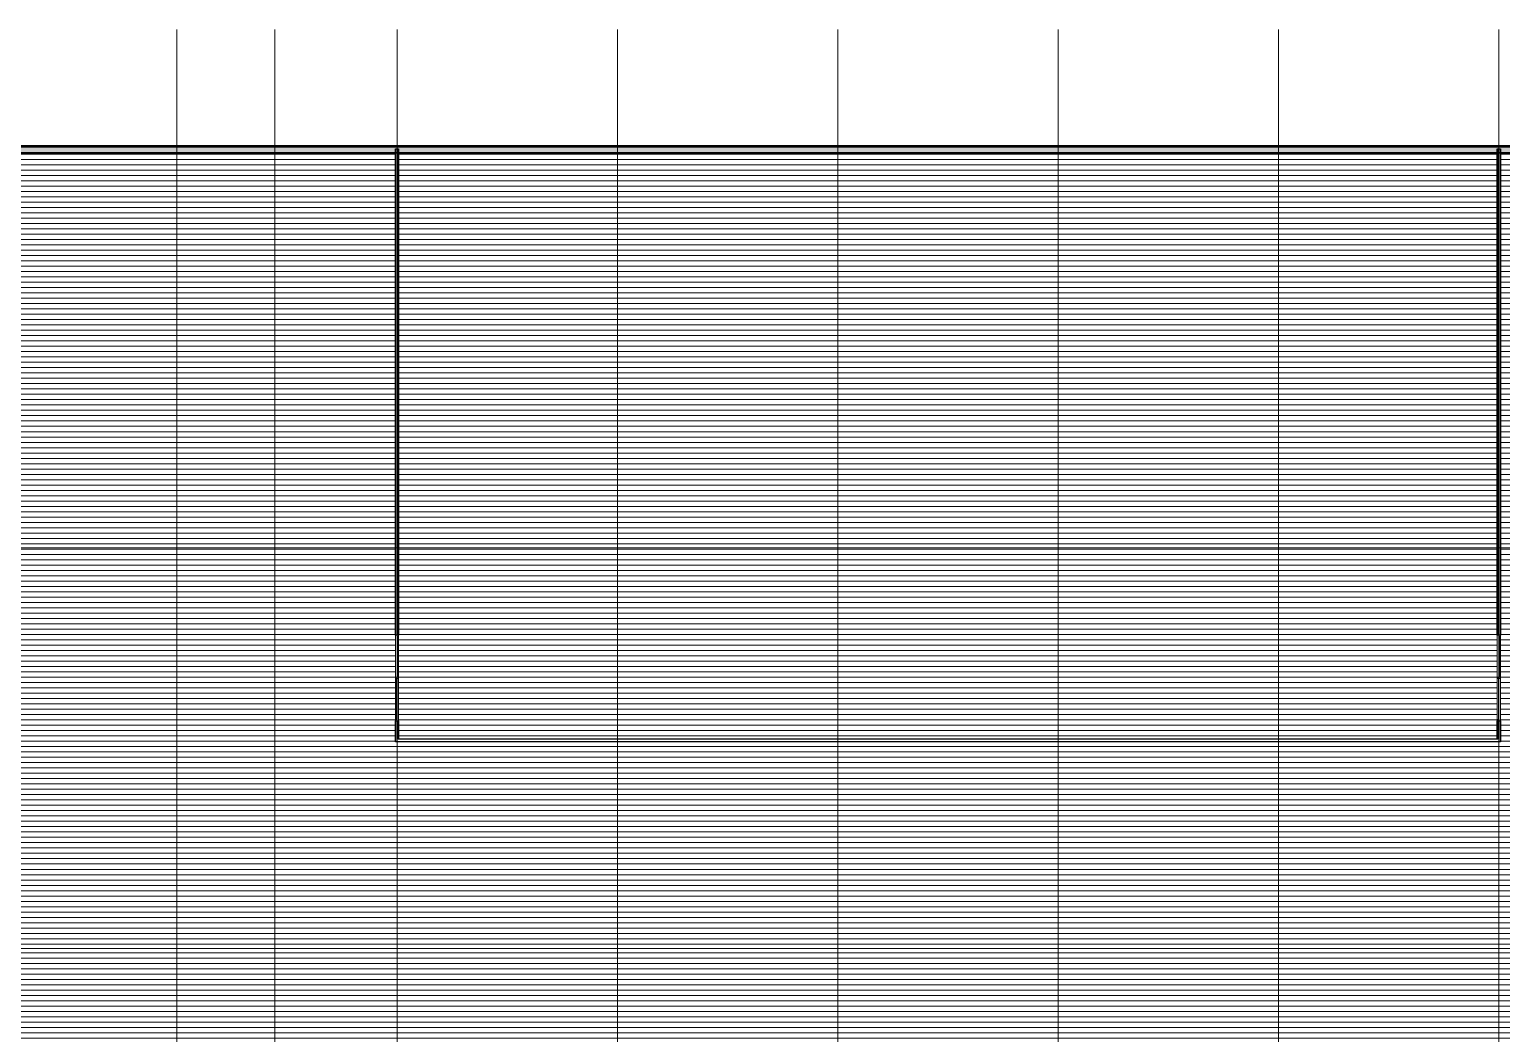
# Model space of a CAD drawing. Header units: inches. Extents: x -2518 to 4876, y -1127 to 1880.
# Drawn here: x -170 to 2034, y 376 to 1880 of the extents above; entities that cross this region are included whole.
import ezdxf

# ---------------------------------------------------------------- set-up
doc = ezdxf.new("R2010")
doc.units = ezdxf.units.IN
doc.header["$MEASUREMENT"] = 0
doc.linetypes.add('Grid Line 1_2_', pattern=[0.875, 0.5, -0.125, 0.125, -0.125])
for name, color, linetype, lineweight in [('A-DOOR', 31, 'Continuous', 9), ('A-DOOR-FRAM', 31, 'Continuous', 13), ('A-DOOR-GLAZ', 31, 'Continuous', 15), ('A-ROOF', 132, 'Continuous', 9), ('A-ROOF-PATT', 132, 'Continuous', 9), ('A-WALL', 113, 'Continuous', 9), ('A-WALL-PATT', 111, 'Continuous', 25), ('I-WALL', 2, 'Continuous', 9), ('L-SITE-WALL', 31, 'Continuous', 9), ('S-GRID', 1, 'Continuous', 9)]:
    doc.layers.add(name, color=color, linetype=linetype, lineweight=lineweight)
pattern_1 = [(0, (0, 0), (81.92, 20.48), [3.379, -58.061, 3.379, -58.061, -327.68]), (0, (0, 0), (81.92, 20.48), [-122.88, 3.379, -119.501, 3.379, -58.061, -143.36]), (0, (0, 0), (81.92, 20.48), [-307.2, 3.379, -37.581, 3.379, -99.021]), (120, (30.72, 10.24), (-58.6962, 60.7048), [3.379, -58.061, 3.379, -58.061, -327.68]), (120, (30.72, 10.24), (-58.6962, 60.7048), [-122.88, 3.379, -119.501, 3.379, -58.061, -143.36]), (120, (30.72, 10.24), (-58.6962, 60.7048), [-307.2, 3.379, -37.581, 3.379, -99.021]), (240, (40.96, 51.2), (-23.2238, -81.1848), [3.379, -58.061, 3.379, -58.061, -327.68]), (240, (40.96, 51.2), (-23.2238, -81.1848), [-122.88, 3.379, -119.501, 3.379, -58.061, -143.36]), (240, (40.96, 51.2), (-23.2238, -81.1848), [-307.2, 3.379, -37.581, 3.379, -99.021])]

# ---------------------------------------------------------------- blocks, each defined once
blk = doc.blocks.new('Open Source Metal Building_Exterior_rvt-1-REFLECTED CEILING PLAN - WAREHOUSE')
at = {"layer": 'A-ROOF-PATT'}
h = blk.add_hatch(dxfattribs=at)
h.set_pattern_fill('FP_19', style=0, pattern_type=2)
h.set_pattern_definition([(0, (-24239.079, 22243.217), (0, -7.993), [])])
h.paths.add_polyline_path([(-2262.9, 503.5), (4343.6, 503.5), (4343.6, 1694.8), (2032.7, 1694.8), (2032.7, 813), (377.9, 813), (377.9, 1694.8), (-337.3, 1694.8), (-337.3, 1560.2), (-612.1, 1560.2), (-612.1, 1694.8), (-2262.9, 1694.8), (-2262.9, 803.7)], flags=0)
h.paths.add_polyline_path([(685.9, 817.8), (2027.9, 817.8), (2027.9, 1694.8), (382.7, 1694.8), (382.7, 817.8)], flags=0)
h = blk.add_hatch(dxfattribs=at)
h.set_pattern_fill('FP_18', style=0, pattern_type=2)
h.set_pattern_definition([(180, (-24239.079, 22238.233), (1e-15, 7.993), [])])
h.paths.add_polyline_path([(4343.6, -687.7), (4343.6, 503.5), (-2262.9, 503.5), (-2262.9, -325.3), (-1895.7, -325.3), (-1895.7, -687.7), (380.2, -687.7), (380.2, -679.3), (380, -678.9), (379.7, -678.7), (378.3, -678.7), (378.3, -678.5), (382.3, -678.5), (382.3, -678.7), (381, -678.7), (380.6, -678.9), (380.4, -679.3), (380.4, -687.7), (710.2, -687.7), (710.2, -679.3), (710, -678.9), (709.7, -678.7), (708.3, -678.7), (708.3, -678.5), (712.3, -678.5), (712.3, -678.7), (711, -678.7), (710.6, -678.9), (710.4, -679.3), (710.4, -687.7), (760.6, -687.7), (760.6, -200.8), (1118.4, -200.8), (1118.4, -448.8), (1039.4, -448.8), (1039.4, -571.6), (1118.4, -571.6), (1118.4, -687.7), (1370.2, -687.7), (1370.2, -679.3), (1370, -678.9), (1369.7, -678.7), (1368.3, -678.7), (1368.3, -678.5), (1372.3, -678.5), (1372.3, -678.7), (1371, -678.7), (1370.6, -678.9), (1370.4, -679.3), (1370.4, -687.7), (1700.2, -687.7), (1700.2, -679.3), (1700, -678.9), (1699.7, -678.7), (1698.3, -678.7), (1698.3, -678.5), (1702.3, -678.5), (1702.3, -678.7), (1701, -678.7), (1700.6, -678.9), (1700.4, -679.3), (1700.4, -687.7), (2030.2, -687.7), (2030.2, -679.3), (2030, -678.9), (2029.7, -678.7), (2028.3, -678.7), (2028.3, -678.5), (2032.3, -678.5), (2032.3, -678.7), (2031, -678.7), (2030.6, -678.9), (2030.4, -679.3), (2030.4, -687.7), (2852.2, -687.7)], flags=0)
h.paths.add_polyline_path([(765.4, -687.7), (1040.2, -687.7), (1040.2, -679.3), (1040, -678.9), (1039.7, -678.7), (1038.3, -678.7), (1038.3, -678.5), (1042.3, -678.5), (1042.3, -678.7), (1041, -678.7), (1040.6, -678.9), (1040.4, -679.3), (1040.4, -687.7), (1113.6, -687.7), (1113.6, -675.6), (765.4, -675.6)], flags=0)
h.paths.add_polyline_path([(-2102.4, -687.7), (-2102.4, -330.1), (-2262.9, -330.1), (-2262.9, -687.7)], flags=0)
h.paths.add_polyline_path([(764.7, -675.6), (765.4, -675.6), (765.4, -675), (764.7, -675)], flags=0)
h.paths.add_polyline_path([(887, -639.1), (887, -636.7), (882.3, -636.7), (882.3, -639.1), (886.4, -639.1)], flags=0)
h.paths.add_polyline_path([(765.4, -576.3), (826.9, -576.3), (826.9, -571.6), (765.4, -571.6)], flags=0)
h.paths.add_polyline_path([(821.3, -448.8), (826.9, -448.8), (826.9, -444.1), (765.4, -444.1), (765.4, -448.8)], flags=0)
h.paths.add_polyline_path([(1035.4, -383.7), (1035.4, -381.3), (1030.6, -381.3), (1030.6, -383.7), (1034.7, -383.7)], flags=0)
h.paths.add_polyline_path([(862.3, -383.7), (867, -383.7), (867, -349.6), (862.3, -349.6), (862.3, -355.2)], flags=0)
at = {"layer": 'A-WALL-PATT', "lineweight": 9}
h = blk.add_hatch(dxfattribs=at)
h.set_pattern_fill('FP_15', style=0, pattern_type=2)
h.set_pattern_definition([(0, (0, 0), (0, 30.216), []), (90, (0, 0), (-30.216, 2e-15), [])])
h.paths.add_polyline_path([(-2263.7, 1703.5), (4352.3, 1703.5), (4352.3, 1704.5), (-2271.7, 1704.5), (-2271.7, 1703.5)], flags=0)
h = blk.add_hatch(dxfattribs=at)
h.set_pattern_fill('FP_14', color=8, style=0, pattern_type=2)
h.set_pattern_definition([(161.57, (1.28, 1.28), (-10.2404037, -0.0005683), [0, -72.858, 8.09, 0]), (18.43, (-1.28, 1.28), (-10.2404037, 0.0005683), [0, -72.858, 8.09, 0]), (108.43, (1.28, 1.28), (5.118465, -25.601926), [24.282, -56.666]), (71.57, (-1.28, 1.28), (5.118465, 25.601926), [24.282, -56.666])])
h.paths.add_polyline_path([(-2262.9, 1695.5), (4344.3, 1695.5), (4344.3, 1703.5), (-2263.7, 1703.5), (-2263.7, 1695.5)], flags=0)
at = {"layer": 'A-ROOF', "color": 7}
blk.add_line((-2262.9, 503.5), (4343.6, 503.5), dxfattribs=at)
at = {"layer": 'A-WALL', "color": 7}
for p, q in [((-2262.9, 1704.5), (4343.6, 1704.5)), ((-2262.9, 1703.5), (4343.6, 1703.5)), ((-2262.9, 1695.5), (4343.6, 1695.5))]:
    blk.add_line(p, q, dxfattribs=at)
at = {"layer": 'L-SITE-WALL', "color": 250, "lineweight": 25}
for p, q in [((-2262.9, 1706), (4343.6, 1706)), ((4343.6, 1694.8), (-2262.9, 1694.8))]:
    blk.add_line(p, q, dxfattribs=at)
at = {"layer": 'S-GRID', "linetype": 'Grid Line 1_2_'}
for p, q in [((50.3, 1879.9), (50.3, -999.5)), ((197.3, 1879.9), (197.3, -999.5)), ((380.3, 1879.9), (380.3, -999.5)), ((710.3, 1879.9), (710.3, -999.5)), ((1040.3, 1879.9), (1040.3, -999.5)), ((1370.3, 1879.9), (1370.3, -999.5)), ((1700.3, 1879.9), (1700.3, -999.5)), ((2030.3, 1879.9), (2030.3, -999.5)), ((4876.3, 1703.5), (-2389.5, 1703.5)), ((4876.3, 1103.5), (-2389.5, 1103.5)), ((4876.3, 503.5), (-2389.5, 503.5))]:
    blk.add_line(p, q, dxfattribs=at)
blk = doc.blocks.new('Sliding-2 panel - 68_ x 80_ 2-562099-REFLECTED CEILING PLAN - WAREHOUSE')
at = {"layer": 'A-DOOR-FRAM'}
for p, q in [((-64, 7.375), (-64, 5.375)), ((-64, 7.375), (-62, 7.375)), ((-64, 5.375), (-62, 5.375)), ((-62, 7.375), (-62, 5.375)), ((-1, 7.375), (-1, 5.375)), ((-1, 7.375), (1, 7.375)), ((-1, 5.375), (-1, 3.375)), ((-1, 5.375), (1, 5.375)), ((-1, 5.375), (1, 5.375)), ((-1, 3.375), (1, 3.375)), ((1, 7.375), (1, 5.375)), ((1, 5.375), (1, 3.375)), ((62, 5.375), (62, 3.375)), ((62, 5.375), (64, 5.375)), ((62, 3.375), (64, 3.375)), ((64, 5.375), (64, 3.375))]:
    blk.add_line(p, q, dxfattribs=at)
at = {"layer": 'A-DOOR-GLAZ'}
for p, q in [((-62, 6.375), (-1, 6.375)), ((1, 4.375), (62, 4.375))]:
    blk.add_line(p, q, dxfattribs=at)

msp = doc.modelspace()

# ---------------------------------------------------------------- hatches: boundary and pattern name
at = {"layer": 'A-WALL-PATT', "lineweight": 9}
h = msp.add_hatch(dxfattribs=at)
h.set_pattern_fill('FP_1', color=256, style=0, pattern_type=2)
h.set_pattern_definition(pattern_1)
h.paths.add_polyline_path([(378.6, 813), (378.6, 844.7), (377.9, 844.7), (377.9, 813)], flags=0)
h.paths.add_polyline_path([(378.6, 972.7), (378.6, 1701), (377.9, 1701), (377.9, 972.7)], flags=0)
h = msp.add_hatch(dxfattribs=at)
h.set_pattern_fill('FP_1', color=256, style=0, pattern_type=2)
h.set_pattern_definition(pattern_1)
h.paths.add_polyline_path([(382.7, 817.2), (382.7, 844.7), (382.1, 844.7), (382.1, 817.2)], flags=0)
h.paths.add_polyline_path([(382.1, 972.7), (382.7, 972.7), (382.7, 1701), (382.1, 1701), (382.1, 1576.3)], flags=0)
h = msp.add_hatch(dxfattribs=at)
h.set_pattern_fill('FP_1', color=256, style=0, pattern_type=2)
h.set_pattern_definition(pattern_1)
h.paths.add_polyline_path([(2027.9, 817.8), (2028.6, 817.8), (2028.6, 844.7), (2027.9, 844.7)], flags=0)
h.paths.add_polyline_path([(2027.9, 972.7), (2028.6, 972.7), (2028.6, 1701), (2027.9, 1701)], flags=0)
h = msp.add_hatch(dxfattribs=at)
h.set_pattern_fill('FP_1', color=256, style=0, pattern_type=2)
h.set_pattern_definition(pattern_1)
h.paths.add_polyline_path([(2032.7, 813.7), (2032.7, 844.7), (2032.1, 844.7), (2032.1, 813.7)], flags=0)
h.paths.add_polyline_path([(2032.1, 972.7), (2032.7, 972.7), (2032.7, 1701), (2032.1, 1701)], flags=0)
h = msp.add_hatch(dxfattribs=at)
h.set_pattern_fill('FP_1', color=256, style=0, pattern_type=2)
h.set_pattern_definition(pattern_1)
h.paths.add_polyline_path([(2028.6, 817.2), (2028.6, 817.8), (382.7, 817.8), (382.7, 817.2), (685.9, 817.2)], flags=0)
h = msp.add_hatch(dxfattribs=at)
h.set_pattern_fill('FP_1', color=256, style=0, pattern_type=2)
h.set_pattern_definition(pattern_1)
h.paths.add_polyline_path([(685.9, 813), (2032.7, 813), (2032.7, 813.7), (378.6, 813.7), (378.6, 813), (382.7, 813)], flags=0)

# ---------------------------------------------------------------- linework, layer by layer
at = {"layer": 'A-WALL'}
for p, q in [((378.6, 1701), (378.6, 972.7)), ((382.1, 1701), (382.1, 972.7)), ((2028.6, 972.7), (2028.6, 1701)), ((2032.1, 972.7), (2032.1, 1701)), ((378.6, 844.7), (378.6, 813.7)), ((382.1, 844.7), (382.1, 817.2)), ((2028.6, 817.2), (2028.6, 844.7)), ((2032.1, 813.7), (2032.1, 844.7)), ((382.1, 817.2), (2028.6, 817.2)), ((378.6, 813.7), (2032.1, 813.7))]:
    msp.add_line(p, q, dxfattribs=at)
at = {"layer": 'I-WALL', "lineweight": 25}
for p, q in [((377.9, 972.7), (377.9, 1701)), ((377.9, 1701), (382.7, 1701)), ((382.7, 1701), (382.7, 972.7)), ((2027.9, 972.7), (2027.9, 1701)), ((2027.9, 1701), (2032.7, 1701)), ((2032.7, 1701), (2032.7, 972.7)), ((382.7, 972.7), (377.9, 972.7)), ((2032.7, 972.7), (2027.9, 972.7)), ((377.9, 813), (377.9, 844.7)), ((377.9, 844.7), (382.7, 844.7)), ((382.7, 844.7), (382.7, 817.8)), ((2027.9, 817.8), (2027.9, 844.7)), ((2027.9, 844.7), (2032.7, 844.7)), ((2032.7, 844.7), (2032.7, 813)), ((382.7, 817.8), (2027.9, 817.8)), ((2032.7, 813), (377.9, 813))]:
    msp.add_line(p, q, dxfattribs=at)
at = {"layer": 'I-WALL'}
for p, q in [((377.9, 972.7), (377.9, 844.7)), ((382.7, 844.7), (382.7, 972.7)), ((2027.9, 972.7), (2027.9, 844.7)), ((2032.7, 844.7), (2032.7, 972.7))]:
    msp.add_line(p, q, dxfattribs=at)

# ---------------------------------------------------------------- block references
at = {"layer": 'A-DOOR', "rotation": 269.9999999999999}
for p in [(375.3, 908.7), (2025.3, 908.7)]:
    msp.add_blockref('Sliding-2 panel - 68_ x 80_ 2-562099-REFLECTED CEILING PLAN - WAREHOUSE', p, dxfattribs=at)

# ---------------------------------------------------------------- next in the draw order: block references
at = {"lineweight": 5}
msp.add_blockref('Open Source Metal Building_Exterior_rvt-1-REFLECTED CEILING PLAN - WAREHOUSE', (0, 0), dxfattribs=at)

doc.saveas('drawing.dxf')
